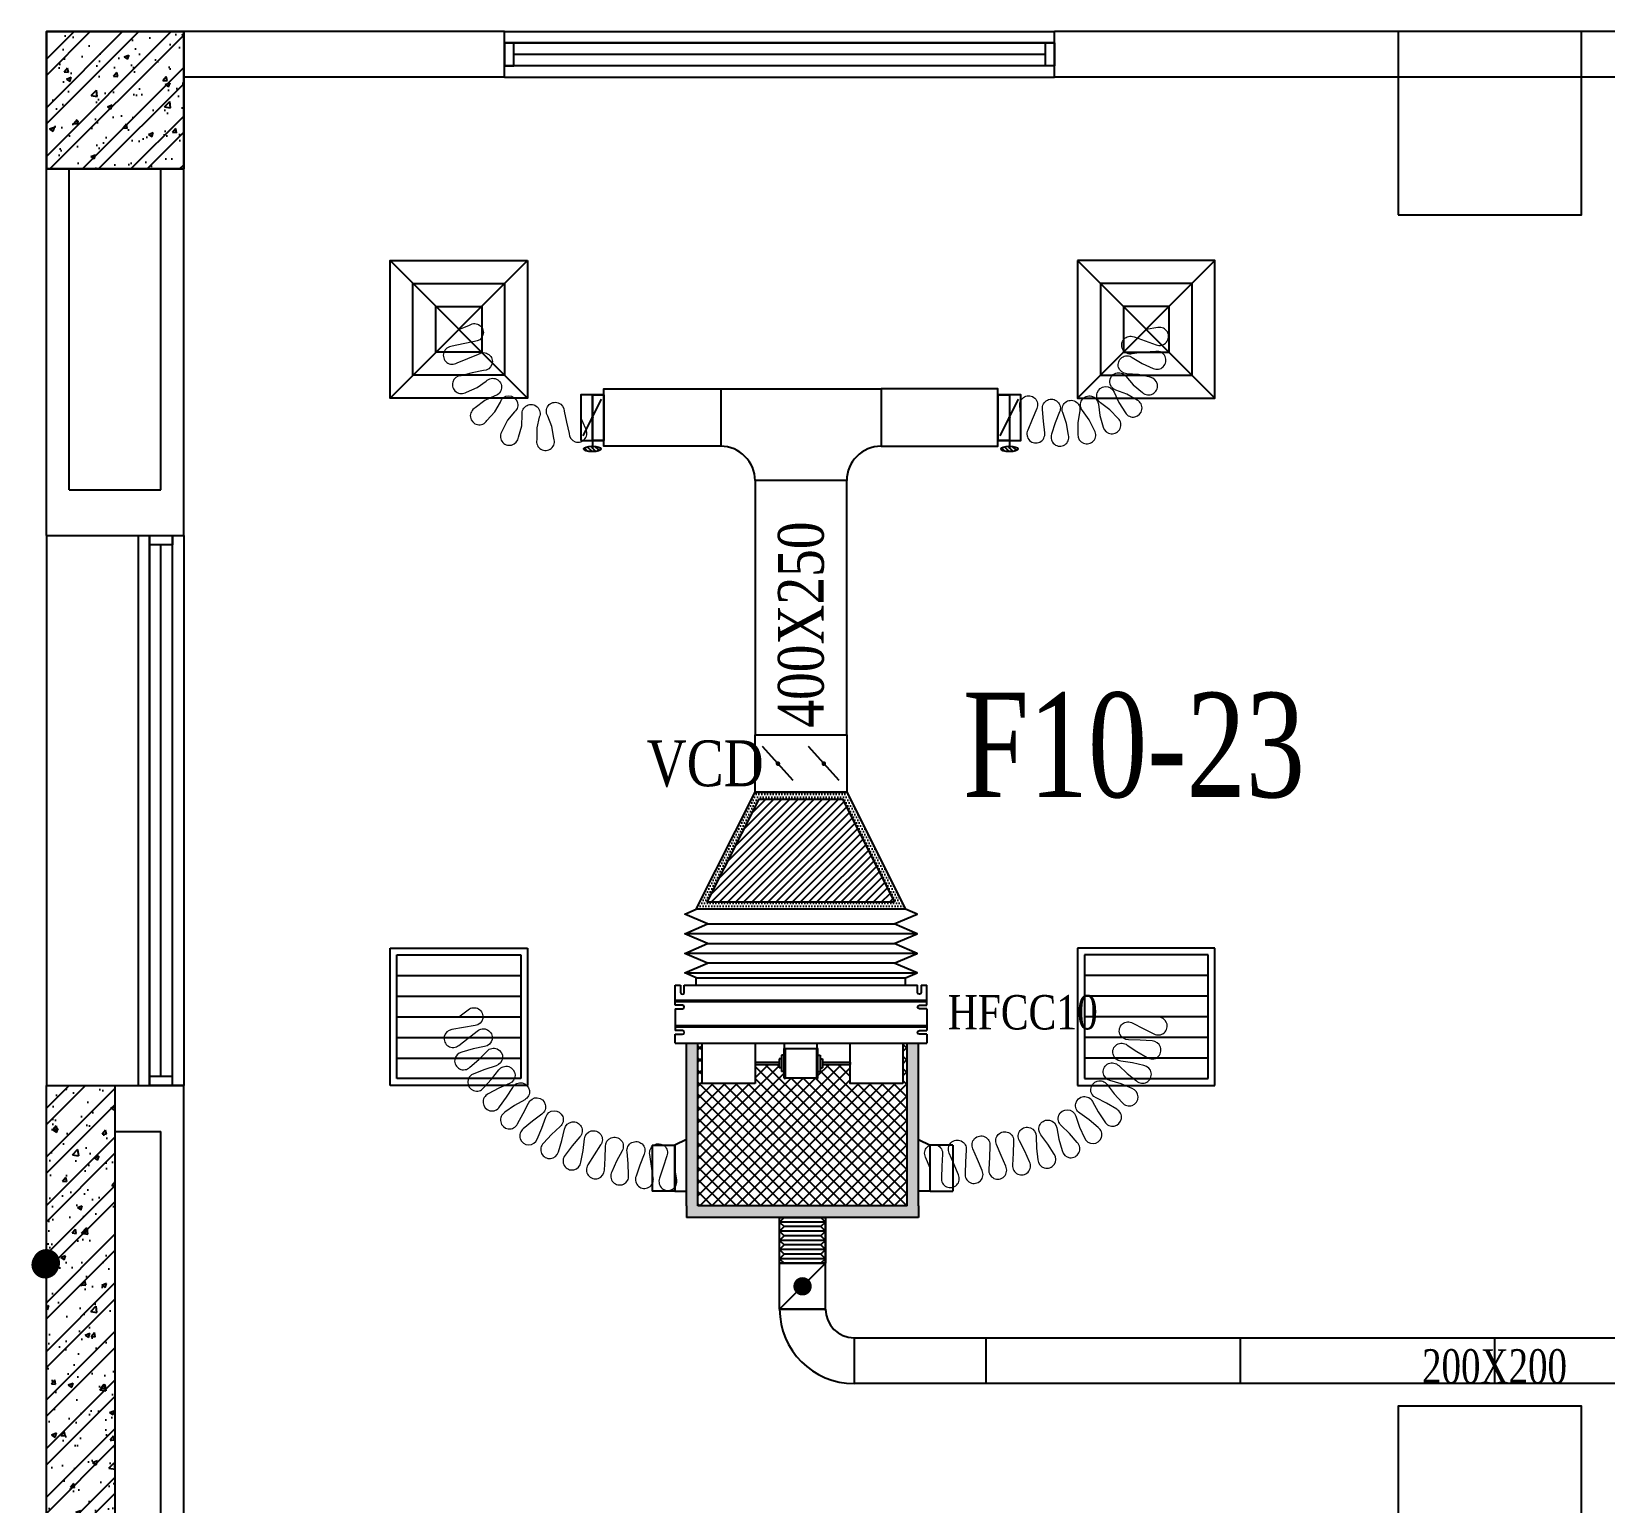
# Model space of a CAD drawing. Header units: metres. Extents: x 352651 to 1421851, y -87441 to -24441.
# Drawn here: x 1173367 to 1180232, y -40880 to -34460 of the extents above; entities that cross this region are included whole.
import ezdxf
from ezdxf.enums import TextEntityAlignment as Align

# ---------------------------------------------------------------- set-up
doc = ezdxf.new("R2010")
doc.units = ezdxf.units.M
doc.header["$LTSCALE"] = 300
doc.header["$MEASUREMENT"] = 0
for name, color, linetype in [('bat noi mem', 4, 'CONTINUOUS'), ('CUA', 8, 'CONTINUOUS'), ('CUAGIO', 2, 'CONTINUOUS'), ('DIM', 1, 'CONTINUOUS'), ('HATCH', 145, 'CONTINUOUS'), ('KT', 1, 'CONTINUOUS'), ('NOITHAT', 145, 'CONTINUOUS'), ('THAY', 9, 'CONTINUOUS'), ('thiet bi', 11, 'CONTINUOUS'), ('TUONG', 7, 'CONTINUOUS'), ('vach', 6, 'CONTINUOUS')]:
    doc.layers.add(name, color=color, linetype=linetype)
doc.layers.add('noi mem', color=5, linetype='BATTING', lineweight=0)
doc.styles.add('PHU', font='vntimeh.shx', dxfattribs={"width": 0.8})
doc.styles.add('ROMANS', font='romans.shx', dxfattribs={"width": 0.75, "bigfont": 'romancvn.shx'})
doc.linetypes.add('BATTING', pattern='A,0.0001,-0.1,[134,ltypeshp.shx,S=0.1,R=0,X=-0.1,Y=0],-0.2,[134,ltypeshp.shx,S=0.1,R=180,X=0.1,Y=0],-0.1', length=0.4001)

# ---------------------------------------------------------------- blocks, each defined once
blk = doc.blocks.new('cot1')
at = {"layer": 'vach'}
blk.add_lwpolyline([(-400, -400), (400, -400), (400, 400), (-400, 400)], close=True, dxfattribs=at)
blk = doc.blocks.new('SAD')
at = {"layer": 'CUAGIO', "color": 8}
for p, q in [((-300, -300), (300, 300)), ((300, -300), (-300, 300))]:
    blk.add_line(p, q, dxfattribs=at)
at = {"layer": 'CUAGIO'}
blk.add_lwpolyline([(300, -300), (300, 300), (-300, 300), (-300, -300)], close=True, dxfattribs=at)
at = {"layer": 'CUAGIO', "color": 8}
for points in [[(200, -200), (200, 200), (-200, 200), (-200, -200)], [(100, -100), (100, 100), (-100, 100), (-100, -100)]]:
    blk.add_lwpolyline(points, close=True, dxfattribs=at)
blk = doc.blocks.new('SAG')
at = {"layer": 'CUAGIO'}
for p, q in [((-300, 300), (-300, -300)), ((300, 300), (-300, 300)), ((300, -300), (300, 300)), ((-300, -300), (300, -300))]:
    blk.add_line(p, q, dxfattribs=at)
at = {"layer": 'CUAGIO', "color": 8}
for p, q in [((-270, 270), (-270, -270)), ((270, 270), (-270, 270)), ((-180, -270), (-180, 270)), ((-90, -270), (-90, 270)), ((0, -270), (0, 270)), ((90, -270), (90, 270)), ((180, -270), (180, 270)), ((270, -270), (270, 270)), ((-270, -270), (270, -270))]:
    blk.add_line(p, q, dxfattribs=at)
blk = doc.blocks.new('1-van gio D200')
at = {"layer": 'CUAGIO'}
h = blk.add_hatch(dxfattribs=at)
h.set_pattern_fill('ANSI31', color=256, scale=100, style=0)
edge = h.paths.add_edge_path()
edge.add_ellipse((486127, -58494), major_axis=(-38.1, 0), ratio=0.310482, start_angle=0, end_angle=360, ccw=False)
for p, q in [((486167, -58437.3), (486087.1, -58277.5)), ((486127, -58257.4), (486127, -58494))]:
    blk.add_line(p, q, dxfattribs=at)
at = {"layer": 'CUAGIO', "const_width": 3}
for points in [[(486127, -58457.4), (486177, -58457.4), (486177, -58257.4), (486077, -58257.4), (486077, -58457.4), (486127, -58457.4)], [(486167, -58437.3), (486087.1, -58277.5)], [(486127, -58257.4), (486127, -58494)]]:
    blk.add_lwpolyline(points, dxfattribs=at)
at = {"layer": 'CUAGIO'}
blk.add_lwpolyline([(486177, -58457.4), (486077, -58457.4), (486077, -58257.4), (486177, -58257.4)], close=True, dxfattribs=at)
at = {"layer": 'CUAGIO', "const_width": 5.35}
blk.add_lwpolyline([(486130.7, -58357.4, -1), (486123.3, -58357.4, -1)], format="xyb", close=True, dxfattribs=at)
at = {"layer": 'CUAGIO', "extrusion": (0, 0, -1)}
blk.add_ellipse((486127, -58494), major_axis=(-38.1, 0), ratio=0.310482, start_param=-1.570796, end_param=4.712389, dxfattribs=at)
blk = doc.blocks.new('bac noi mem')
at = {"layer": 'bat noi mem'}
for p, q in [((493886.7, -64673), (493866.7, -64693)), ((494066.7, -64693), (493866.7, -64693)), ((493866.7, -64693), (493886.7, -64713)), ((493886.7, -64713), (493866.7, -64733)), ((494066.7, -64733), (493866.7, -64733)), ((493866.7, -64733), (493886.7, -64753)), ((494046.7, -64673), (493886.7, -64673)), ((494046.7, -64713), (493886.7, -64713)), ((494046.7, -64673), (494066.7, -64693)), ((494066.7, -64693), (494046.7, -64713)), ((494046.7, -64713), (494066.7, -64733)), ((494066.7, -64733), (494046.7, -64753)), ((493886.7, -64753), (493866.7, -64773)), ((494066.7, -64773), (493866.7, -64773)), ((493866.7, -64773), (493886.7, -64793)), ((493886.7, -64793), (493866.7, -64813)), ((494046.7, -64753), (493886.7, -64753)), ((494046.7, -64793), (493886.7, -64793)), ((494046.7, -64753), (494066.7, -64773)), ((494066.7, -64773), (494046.7, -64793)), ((494046.7, -64793), (494066.7, -64813)), ((494066.7, -64813), (493866.7, -64813)), ((493866.7, -64813), (493886.7, -64833)), ((493886.7, -64833), (493866.7, -64853)), ((494066.7, -64853), (493866.7, -64853)), ((493866.7, -64853), (493886.7, -64873)), ((494046.7, -64833), (493886.7, -64833)), ((494046.7, -64873), (493886.7, -64873)), ((494066.7, -64813), (494046.7, -64833)), ((494046.7, -64833), (494066.7, -64853)), ((494066.7, -64853), (494046.7, -64873))]:
    blk.add_line(p, q, dxfattribs=at)

msp = doc.modelspace()

# ---------------------------------------------------------------- hatches: boundary and pattern name
at = {"layer": 'CUAGIO'}
h = msp.add_hatch(dxfattribs=at)
h.set_pattern_fill('DOTS', color=256, scale=200, style=0)
h.set_pattern_definition([(0, (356591.88, -151813.829), (6.25, 12.5), [0, -12.5])])
h.paths.add_polyline_path([(1177133.2, -38259.9), (1176316.6, -38259.9), (1176543.4, -37809.9), (1176906.5, -37809.9)], flags=16)
h.paths.add_polyline_path([(1177181.9, -38289.9), (1176267.9, -38289.9), (1176524.9, -37779.9), (1176924.9, -37779.9)])
h = msp.add_hatch(dxfattribs=at)
h.set_pattern_fill('ANSI31', color=256, scale=200, style=0)
h.set_pattern_definition([(45, (356591.88, -151813.829), (-17.6776695, 17.6776695), [])])
h.paths.add_polyline_path([(1177028.5, -38052), (1176732.1, -38052), (1176732.1, -38259.9), (1177133.2, -38259.9)])
h.paths.add_polyline_path([(1176906.5, -37809.9), (1176732.1, -37809.9), (1176732.1, -38052), (1177028.5, -38052)])
h.paths.add_polyline_path([(1176732.1, -37809.9), (1176543.4, -37809.9), (1176421.4, -38052), (1176732.1, -38052)])
h.paths.add_polyline_path([(1176732.1, -38052), (1176421.4, -38052), (1176316.6, -38259.9), (1176732.1, -38259.9)])
h = msp.add_hatch(dxfattribs=at)
h.set_pattern_fill('DOTS', color=2, scale=200, style=0)
h.set_pattern_definition([(0, (603619.913, 17957.081), (6.25, 12.5), [0, -12.5])])
h.paths.add_polyline_path([(1177188.9, -39585.4), (1176275.3, -39585.4), (1176275.3, -38875.4), (1176225.3, -38875.4), (1176225.3, -39585.4), (1176225.3, -39635.4), (1177238.9, -39635.4), (1177238.9, -39585.4), (1177238.9, -38875.4), (1177188.9, -38875.4)])
at = {"layer": 'CUAGIO', "ltscale": 1.5}
h = msp.add_hatch(dxfattribs=at)
h.set_pattern_fill('ANSI37', color=9, scale=300, style=0)
h.set_pattern_definition([(45, (714446.513, -525.78), (-26.5165043, 26.5165043), []), (135, (714446.513, -525.78), (-26.5165043, -26.5165043), [])])
h.paths.add_polyline_path([(1177188.9, -39585.4), (1177188.9, -38875.4), (1177169.8, -38875.4), (1177169.8, -39050.4), (1176939.6, -39050.4), (1176939.6, -38967.5), (1176819.9, -38967.5), (1176819.9, -38983.1), (1176809.4, -38983.1), (1176809.4, -38998.9), (1176799.5, -38998.9), (1176799.5, -39023.9, -1), (1176793, -39026), (1176656.8, -39026, -1), (1176650.4, -39023.9), (1176650.4, -38998.9), (1176640.5, -38998.9), (1176640.5, -38983.1), (1176629.9, -38983.1), (1176629.9, -38967.5), (1176524.7, -38967.5), (1176524.7, -39050.4), (1176294.5, -39050.4), (1176294.5, -38875.4), (1176275.3, -38875.4), (1176275.3, -39585.4)])
at = {"layer": 'HATCH', "linetype": 'Continuous'}
h = msp.add_hatch(dxfattribs=at)
h.set_pattern_fill('ANSI32,_O', color=256, scale=400)
h.set_pattern_definition([(45, (715499.62, -347750.56), (-106.066017, 106.066017), []), (45, (715570.34, -347750.56), (-106.066017, 106.066017), [])])
h.paths.add_polyline_path([(1173732.1, -39059.6), (1173432.1, -39059.6), (1173432.1, -39812.4, -0.364811), (1173457, -39841.9, -0.364811), (1173432.1, -39871.5), (1173432.1, -40859.6), (1173732.1, -40859.6)])
h.paths.add_polyline_path([(1173732.1, -40859.6), (1173432.1, -40859.6), (1173432.1, -42259.6), (1173732.1, -42259.6)])
h = msp.add_hatch(dxfattribs=at)
h.set_pattern_fill('AR-CONC,_O', color=256, scale=30)
h.set_pattern_definition([(50, (715499.62, -347750.56), (215.178055, -18.82564), [22.5, -247.5]), (355, (715499.62, -347750.56), (-41.6254, 225.65764), [18, -198]), (100.4514, (715517.56, -347752.12), (173.552815, 206.83186), [19.12206, -210.34263]), (46.1842, (715499.62, -347690.56), (320.17231, -49.6557), [33.75, -371.25]), (96.6356, (715526.3, -347694.7), (280.39881, 292.23536), [28.68309, -315.5139]), (351.1842, (715499.62, -347690.56), (280.39858, 292.23558), [27, -297]), (21, (715529.62, -347705.56), (179.072116, -120.78567), [22.5, -247.5]), (326, (715529.62, -347705.56), (72.9946, 217.54501), [18, -198]), (71.4514, (715544.55, -347715.62), (252.06679, 96.75915), [19.12206, -210.34263]), (37.5, (715499.624, -347750.556), (3.647957, 99.868156), [0, -195.6, 0, -201, 0, -198.75]), (7.5, (715499.62, -347750.56), (78.920861, 118.323514), [0, -114.6, 0, -191.1, 0, -75.75]), (327.5, (715432.724, -347750.556), (160.146731, -6.766462), [0, -75, 0, -234, 0, -310.5]), (317.5, (715402.72, -347750.56), (174.95585, 30.031495), [0, -97.5, 0, -155.4, 0, -220.5])])
h.paths.add_polyline_path([(1173732.1, -39059.6), (1173432.1, -39059.6), (1173432.1, -39812.4, -0.364811), (1173457, -39841.9, -0.364811), (1173432.1, -39871.5), (1173432.1, -40859.6), (1173732.1, -40859.6)])
h.paths.add_polyline_path([(1173732.1, -40859.6), (1173432.1, -40859.6), (1173432.1, -42259.6), (1173732.1, -42259.6)])
at = {"layer": 'NOITHAT', "linetype": 'Continuous'}
h = msp.add_hatch(dxfattribs=at)
h.set_pattern_fill('ANSI32,_O', color=256, scale=400)
h.set_pattern_definition([(45, (803834.75, -347750.56), (-106.066017, 106.066017), []), (45, (803905.46, -347750.56), (-106.066017, 106.066017), [])])
h.paths.add_polyline_path([(1173732.1, -34859.6), (1173732.1, -34459.6), (1173432.1, -34459.6), (1173432.1, -34859.6)])
h.paths.add_polyline_path([(1174032.1, -34859.6), (1174032.1, -34459.6), (1173732.1, -34459.6), (1173732.1, -34859.6)])
h.paths.add_polyline_path([(1173732.1, -34859.6), (1173732.1, -35059.6), (1174032.1, -35059.6), (1174032.1, -34859.6)])
h.paths.add_polyline_path([(1173732.1, -35059.6), (1173732.1, -34859.6), (1173432.1, -34859.6), (1173432.1, -35059.6)])
h = msp.add_hatch(dxfattribs=at)
h.set_pattern_fill('AR-CONC,_O', color=256, scale=30)
h.set_pattern_definition([(50, (803834.75, -347750.56), (215.178055, -18.82564), [22.5, -247.5]), (355, (803834.75, -347750.56), (-41.6254, 225.65764), [18, -198]), (100.4514, (803852.68, -347752.12), (173.552815, 206.83186), [19.12206, -210.34263]), (46.1842, (803834.75, -347690.56), (320.17231, -49.6557), [33.75, -371.25]), (96.6356, (803861.43, -347694.7), (280.39881, 292.23536), [28.68309, -315.5139]), (351.1842, (803834.75, -347690.56), (280.39858, 292.23558), [27, -297]), (21, (803864.75, -347705.56), (179.072116, -120.78567), [22.5, -247.5]), (326, (803864.75, -347705.56), (72.9946, 217.54501), [18, -198]), (71.4514, (803879.68, -347715.62), (252.06679, 96.75915), [19.12206, -210.34263]), (37.5, (803834.75, -347750.556), (3.647957, 99.868156), [0, -195.6, 0, -201, 0, -198.75]), (7.5, (803834.75, -347750.56), (78.920861, 118.323514), [0, -114.6, 0, -191.1, 0, -75.75]), (327.5, (803767.85, -347750.556), (160.146731, -6.766462), [0, -75, 0, -234, 0, -310.5]), (317.5, (803737.85, -347750.56), (174.95585, 30.031495), [0, -97.5, 0, -155.4, 0, -220.5])])
h.paths.add_polyline_path([(1173732.1, -34859.6), (1173732.1, -34459.6), (1173432.1, -34459.6), (1173432.1, -34859.6)])
h.paths.add_polyline_path([(1174032.1, -34859.6), (1174032.1, -34459.6), (1173732.1, -34459.6), (1173732.1, -34859.6)])
h.paths.add_polyline_path([(1173732.1, -34859.6), (1173732.1, -35059.6), (1174032.1, -35059.6), (1174032.1, -34859.6)])
h.paths.add_polyline_path([(1173732.1, -35059.6), (1173732.1, -34859.6), (1173432.1, -34859.6), (1173432.1, -35059.6)])

# ---------------------------------------------------------------- linework, layer by layer
at = {"layer": 'bat noi mem'}
for p, q in [((1177181.9, -38289.9), (1176267.9, -38289.9)), ((1176317.9, -38354.2), (1177131.9, -38354.2)), ((1177231.9, -38397.1), (1176217.9, -38397.1)), ((1176317.9, -38439.9), (1177131.9, -38439.9)), ((1177231.9, -38482.8), (1176217.9, -38482.8)), ((1176217.9, -38568.5), (1177231.9, -38568.5)), ((1177131.9, -38525.6), (1176317.9, -38525.6))]:
    msp.add_line(p, q, dxfattribs=at)
for points in [[(1176267.9, -38589.9), (1176217.9, -38568.5), (1176317.9, -38525.6), (1176217.9, -38482.8), (1176317.9, -38439.9), (1176217.9, -38397.1), (1176317.9, -38354.2), (1176217.9, -38311.3), (1176267.9, -38289.9)], [(1177181.9, -38589.9), (1177231.9, -38568.5), (1177131.9, -38525.6), (1177231.9, -38482.8), (1177131.9, -38439.9), (1177231.9, -38397.1), (1177131.9, -38354.2), (1177231.9, -38311.3), (1177181.9, -38289.9)]]:
    msp.add_lwpolyline(points, dxfattribs=at)
at = {"layer": 'CUA', "linetype": 'Continuous'}
for p, q in [((1175432.1, -34509.6), (1177832.1, -34509.6)), ((1177832.1, -34509.6), (1175432.1, -34509.6)), ((1177792.1, -34559.6), (1175472.1, -34559.6)), ((1177832.1, -34609.6), (1175432.1, -34609.6)), ((1173882.1, -36659.6), (1173882.1, -39059.6)), ((1173882.1, -39059.6), (1173882.1, -36659.6)), ((1173982.1, -39059.6), (1173982.1, -36659.6)), ((1173932.1, -39019.6), (1173932.1, -36699.6))]:
    msp.add_line(p, q, dxfattribs=at)
for points in [[(1175432.1, -34609.6), (1175472.1, -34609.6), (1175472.1, -34509.6), (1175432.1, -34509.6)], [(1177832.1, -34609.6), (1177792.1, -34609.6), (1177792.1, -34509.6), (1177832.1, -34509.6)], [(1173982.1, -36659.6), (1173982.1, -36699.6), (1173882.1, -36699.6), (1173882.1, -36659.6)], [(1173982.1, -39059.6), (1173982.1, -39019.6), (1173882.1, -39019.6), (1173882.1, -39059.6)]]:
    msp.add_lwpolyline(points, close=True, dxfattribs=at)
at = {"layer": 'CUAGIO', "ltscale": 1.5}
msp.add_line((1176374.9, -36019.9), (1177074.9, -36019.9), dxfattribs=at)
at = {"layer": 'CUAGIO', "color": 2}
for p, q in [((1176524.9, -36419.9), (1176524.9, -37529.9)), ((1176924.9, -37529.9), (1176924.9, -36419.9)), ((1176225.3, -39585.4), (1176225.3, -39635.4)), ((1177188.9, -39585.4), (1176275.3, -39585.4)), ((1177238.9, -39585.4), (1177238.9, -39635.4))]:
    msp.add_line(p, q, dxfattribs=at)
at = {"layer": 'CUAGIO'}
for p, q in [((1176924.9, -36419.9), (1176524.9, -36419.9)), ((1176691.9, -37729.2), (1176558, -37580.6)), ((1176891.9, -37729.2), (1176758, -37580.6)), ((1176225.3, -39585.4), (1176225.3, -38875.4)), ((1176275.3, -38875.4), (1176275.3, -38875.4)), ((1176275.3, -39585.4), (1176275.3, -38875.4)), ((1177188.9, -38875.4), (1177188.9, -38875.4)), ((1177188.9, -39585.4), (1177188.9, -38875.4)), ((1177238.9, -39585.4), (1177238.9, -38875.4)), ((1176075.6, -39320.1), (1176075.6, -39520.1)), ((1176175.3, -39320.1), (1176175.3, -39520.1)), ((1176175.3, -39520.1), (1176175.3, -39320.1)), ((1176175.3, -39520.1), (1176175.3, -39320.1)), ((1177288.9, -39520.1), (1177288.9, -39320.1)), ((1177288.9, -39520.1), (1177288.9, -39320.1)), ((1177288.9, -39520.1), (1177288.9, -39320.1)), ((1177388.6, -39320.1), (1177388.6, -39520.1)), ((1176175.3, -39520.1), (1176075.6, -39520.1)), ((1177288.9, -39520.1), (1177388.6, -39520.1)), ((1177238.9, -39635.4), (1176225.3, -39635.4)), ((1176632.1, -40035.3), (1176632.1, -39635.4)), ((1176832.1, -40040.8), (1176832.1, -39652.3)), ((1176632.1, -39835.4), (1176832.1, -39835.4)), ((1176832.1, -39835.4), (1176632.1, -40035.3)), ((1176832.1, -40035.3), (1176632.1, -40035.3)), ((1176632.1, -40035.3), (1176832.1, -40035.3)), ((1176832.1, -40035.3), (1176632.1, -40035.3)), ((1176957.1, -40160.3), (1176957.1, -40360.3)), ((1176957.1, -40160.3), (1187522.2, -40160.3)), ((1177532.1, -40160.3), (1177532.1, -40360.3)), ((1178642.1, -40160.3), (1178642.1, -40360.3)), ((1179752.1, -40160.3), (1179752.1, -40360.3)), ((1181762.1, -40360.3), (1176957.1, -40360.3))]:
    msp.add_line(p, q, dxfattribs=at)
for points in [[(1176374.9, -36269.9), (1175864.9, -36269.9), (1175864.9, -36019.9), (1176374.9, -36019.9)], [(1177074.9, -36269.9), (1177584.9, -36269.9), (1177584.9, -36019.9), (1177074.9, -36019.9)], [(1175814.9, -36044.9), (1175864.9, -36044.9), (1175864.9, -36244.9), (1175814.9, -36244.9)], [(1177584.9, -36044.9), (1177634.9, -36044.9), (1177634.9, -36244.9), (1177584.9, -36244.9)], [(1176524.9, -37529.9), (1176924.9, -37529.9), (1176924.9, -37779.9), (1176524.9, -37779.9)], [(1177181.9, -38289.9), (1176267.9, -38289.9), (1176524.9, -37779.9), (1176924.9, -37779.9)], [(1177133.2, -38259.9), (1176316.6, -38259.9), (1176543.4, -37809.9), (1176906.5, -37809.9)], [(1176632.1, -39635.4), (1176832.1, -39635.4), (1176832.1, -39835.4), (1176632.1, -39835.4)]]:
    msp.add_lwpolyline(points, close=True, dxfattribs=at)
for points, const_width in [([(1176619.9, -37654.9, 1), (1176629.9, -37654.9, 1)], 10), ([(1176819.9, -37654.9, 1), (1176829.9, -37654.9, 1)], 10), ([(1176752.1, -39936, -1), (1176712.1, -39936, -1)], 40)]:
    msp.add_lwpolyline(points, format="xyb", close=True, dxfattribs=dict(at, const_width=const_width))
for points in [[(1176075.6, -39320.1), (1176175.3, -39320.1)], [(1176225.3, -39294.9), (1176175.3, -39320.1)], [(1177238.9, -39294.9), (1177288.9, -39320.1)], [(1177388.6, -39320.1), (1177288.9, -39320.1)], [(1176175.3, -39520.1), (1176225.3, -39520.1)], [(1177288.9, -39520.1), (1177238.9, -39520.1)]]:
    msp.add_lwpolyline(points, dxfattribs=at)
for centre, radius, start, end in [((1176374.9, -36419.9), 150, 0, 90), ((1177074.9, -36419.9), 150, 90, 180), ((1176957.1, -40035.3), 325, 180, 270), ((1176957.1, -40035.3), 125, 180, 270)]:
    msp.add_arc(centre, radius, start, end, dxfattribs=at)
at = {"layer": 'DIM'}
msp.add_lwpolyline([(1173432.1, -34459.6), (1174032.1, -34459.6), (1174032.1, -35059.6), (1173432.1, -35059.6)], close=True, dxfattribs=at)
at = {"layer": 'HATCH', "linetype": 'Continuous', "const_width": 60}
for points in [[(1173397, -39841.9, 1), (1173457, -39841.9, 1)], [(1173401.6, -39833.5, 1), (1173461.6, -39833.5, 1)]]:
    msp.add_lwpolyline(points, format="xyb", close=True, dxfattribs=at)
at = {"layer": 'noi mem', "linetype": 'ByBlock', "ltscale": 1.5}
for points in [[(1175232.1, -35759.6), (1175278.6, -35740.7, -1.333333), (1175300.8, -35812.3), (1175251.7, -35823), (1175202.7, -35833.7, 1.333333), (1175224.8, -35905.3), (1175271.3, -35886.4), (1175317.8, -35867.6, -1.333333), (1175340, -35939.2), (1175291, -35949.9), (1175241.4, -35962, 1.333333), (1175265.3, -36033.1), (1175312.1, -36012.8), (1175351.7, -35985.1, -1.333333), (1175388.9, -36050.3), (1175344.9, -36070.3), (1175303.8, -36102.3, 1.333333), (1175354.8, -36157.4), (1175389.9, -36119), (1175413.3, -36076.7, -1.333333), (1175475.3, -36118.9), (1175444.7, -36156.2), (1175421.9, -36203, 1.333333), (1175491.8, -36230.1), (1175506.5, -36180.1), (1175508.9, -36131.9, -1.333333), (1175583.2, -36142.5), (1175572, -36189.5), (1175572.1, -36241.6, 1.333333), (1175646.8, -36235.2), (1175638, -36183.9), (1175620.1, -36138, -1.333333), (1175692.1, -36116.9), (1175701.7, -36165.3), (1175713, -36214.2, 1.333333), (1175784.4, -36191.2), (1175764.9, -36144.9)], [(1177684.9, -36144.9), (1177680.2, -36093.6, -1.333333), (1177754.3, -36104.8), (1177734.6, -36152.4), (1177714.9, -36200, 1.333333), (1177789.1, -36211.2), (1177784.3, -36159.9), (1177779.5, -36108.7, -1.333333), (1177853.6, -36119.8), (1177834, -36167.4), (1177818.7, -36217.5, 1.333333), (1177893.5, -36221.8), (1177884.1, -36170.3), (1177867.5, -36122.5, -1.333333), (1177942.2, -36115.9), (1177934.1, -36165.9), (1177933.8, -36218.3, 1.333333), (1178006.8, -36200.9), (1177983, -36154.3), (1177953.3, -36113.2, -1.333333), (1178023, -36085.5), (1178029.6, -36135.7), (1178044.4, -36186, 1.333333), (1178109.3, -36148.4), (1178073, -36110.5), (1178032.8, -36079.8, -1.333333), (1178091.6, -36033.2), (1178112.4, -36079.3), (1178141, -36123.3, 1.333333), (1178192.4, -36068.6), (1178146.8, -36042.8), (1178099.4, -36024.9, -1.333333), (1178142.4, -35963.4), (1178175.5, -36001.6), (1178215.5, -36035.5, 1.333333), (1178249.1, -35968.4), (1178198, -35956.7), (1178147.5, -35953.1, -1.333333), (1178170.9, -35881.9), (1178213.7, -35909), (1178261.7, -35930, 1.333333), (1178274.6, -35856.1), (1178222.3, -35859.6), (1178171.3, -35867, -1.333333), (1178178.7, -35792.3), (1178227.2, -35809.6), (1178275.8, -35826.8, 1.333333), (1178283.1, -35752.2), (1178232.1, -35759.6)], [(1175232.1, -38759.6), (1175273.3, -38728.8, -1.333333), (1175303.1, -38797.7), (1175252.5, -38806.7), (1175201.9, -38815.7, 1.333333), (1175231.7, -38884.5), (1175272.9, -38853.7), (1175312.8, -38821.9, -1.333333), (1175344.7, -38889.8), (1175294.7, -38900.2), (1175244.8, -38913.6, 1.333333), (1175280.3, -38979.7), (1175319.1, -38945.4), (1175355.2, -38909.3, -1.333333), (1175394.4, -38973.3), (1175345.8, -38989.1), (1175297.7, -39008, 1.333333), (1175340.3, -39069.7), (1175375, -39031.3), (1175407, -38991.6, -1.333333), (1175452.9, -39050.8), (1175406.4, -39071.9), (1175360.6, -39095.9, 1.333333), (1175409.8, -39152.6), (1175440, -39110.7), (1175467.5, -39067.6, -1.333333), (1175519.6, -39121.5), (1175475.7, -39147.5), (1175432.9, -39176.4, 1.333333), (1175487.9, -39227.4), (1175513.4, -39182.3), (1175535.9, -39136.5, -1.333333), (1175593.7, -39184.3), (1175553, -39215), (1175513.5, -39248.5, 1.333333), (1175573.9, -39293.1), (1175594.2, -39245.5), (1175611.6, -39197.5, -1.333333), (1175674.3, -39238.7), (1175637.1, -39273.7), (1175601.6, -39311.3, 1.333333), (1175666.5, -39348.9), (1175681.5, -39299.4), (1175693.5, -39249.8, -1.333333), (1175760.3, -39283.8), (1175727.2, -39322.7), (1175696.1, -39364, 1.333333), (1175764.7, -39394.3), (1175774.2, -39343.4), (1175780.6, -39292.8, -1.333333), (1175850.8, -39319.2), (1175822.2, -39361.5), (1175795.8, -39406, 1.333333), (1175867.3, -39428.5), (1175871.1, -39376.9), (1175871.9, -39325.9, -1.333333), (1175944.6, -39344.5), (1175920.8, -39389.6), (1175899.5, -39436.7, 1.333333), (1175973, -39451.3), (1175971.2, -39399.6), (1175966.4, -39348.8, -1.333333), (1176040.6, -39359.2), (1176022, -39406.8), (1176005.6, -39455.6, 1.333333), (1176080.3, -39462.5), (1176073.1, -39411.5), (1176065.5, -39360.6, -1.333333), (1176140.2, -39367), (1176124.2, -39415.8), (1176108.2, -39464.6, 1.333333), (1176182.9, -39470.9), (1176175.3, -39420.1)], [(1177288.9, -39420.1), (1177269.1, -39372.9, -1.333333), (1177342.9, -39359.7), (1177340.6, -39410.9), (1177338.3, -39462.1, 1.333333), (1177412.2, -39448.9), (1177392.3, -39401.7), (1177372.5, -39354.4, -1.333333), (1177446.3, -39341.2), (1177444, -39392.4), (1177441.7, -39443.6, 1.333333), (1177515.6, -39430.4), (1177495.7, -39383.2), (1177475.9, -39336, -1.333333), (1177549.7, -39322.8), (1177547.4, -39374), (1177545.1, -39425.2, 1.333333), (1177619, -39412), (1177599.1, -39364.7), (1177579.3, -39317.5, -1.333333), (1177653.1, -39304.3), (1177650.8, -39355.5), (1177649.1, -39407, 1.333333), (1177722.8, -39393), (1177702.4, -39345.7), (1177678.9, -39300.7, -1.333333), (1177751.5, -39281.7), (1177753.2, -39332.4), (1177759.2, -39383.8, 1.333333), (1177830, -39359.2), (1177802.8, -39315.1), (1177772.6, -39274.3, -1.333333), (1177841.3, -39244.2), (1177850.8, -39294.1), (1177864.8, -39343.9, 1.333333), (1177930.9, -39308.5), (1177897.1, -39269.3), (1177860.9, -39233.7, -1.333333), (1177924.1, -39193.2), (1177941.3, -39240.9), (1177962.8, -39288, 1.333333), (1178022.6, -39242.7), (1177983.2, -39209.2), (1177941.9, -39179.7, -1.333333), (1177997.9, -39129.9), (1178022.4, -39174.4), (1178051, -39217.5, 1.333333), (1178103, -39163.4), (1178058.8, -39136.5), (1178013.4, -39113.8, -1.333333), (1178061, -39055.9), (1178092.1, -39096), (1178127.1, -39134.1, 1.333333), (1178170, -39072.6), (1178122.1, -39052.9), (1178073.8, -39037.5, -1.333333), (1178111.8, -38972.9), (1178148.7, -39007.6), (1178189.2, -39039.8, 1.333333), (1178222, -38972.4), (1178171.7, -38960.4), (1178121.5, -38952.8, -1.333333), (1178148.9, -38883), (1178190.9, -38911.6), (1178235.9, -38937.1, 1.333333), (1178257.8, -38865.3), (1178206.2, -38861.3), (1178155, -38859.9, -1.333333), (1178173.5, -38787.2), (1178219.2, -38810.5), (1178264.9, -38833.7, 1.333333), (1178283.4, -38761), (1178232.1, -38759.6)]]:
    msp.add_lwpolyline(points, format="xyb", dxfattribs=at)
at = {"layer": 'THAY', "linetype": 'Continuous'}
for p, q in [((1175432.1, -34459.6), (1177832.1, -34459.6)), ((1175432.1, -34659.6), (1177832.1, -34659.6)), ((1173432.1, -36659.6), (1173432.1, -39059.6)), ((1173832.1, -36659.6), (1173832.1, -39059.6))]:
    msp.add_line(p, q, dxfattribs=at)
msp.add_lwpolyline([(1174032.1, -36659.6), (1174032.1, -39059.6), (1173882.1, -39059.6), (1173882.1, -36659.6)], close=True, dxfattribs=at)
at = {"layer": 'thiet bi'}
for p, q in [((1176175.9, -38708.9), (1176175.9, -38621.4)), ((1176175.9, -38621.4), (1176199.9, -38621.4)), ((1176215.9, -38621.4), (1177233.9, -38621.4)), ((1176267.9, -38621.4), (1176267.9, -38589.9)), ((1176267.9, -38589.9), (1177181.9, -38589.9)), ((1177181.9, -38621.4), (1177181.9, -38589.9)), ((1177249.9, -38621.4), (1177273.9, -38621.4)), ((1177273.9, -38708.9), (1177273.9, -38621.4)), ((1176175.9, -38687.4), (1177273.9, -38687.4)), ((1176175.9, -38692.4), (1177273.9, -38692.4)), ((1176175.9, -38798.4), (1177273.9, -38798.4)), ((1176175.9, -38803.4), (1177273.9, -38803.4)), ((1176175.9, -38875.4), (1176175.9, -38835.9)), ((1177273.9, -38835.9), (1177273.9, -38875.4)), ((1176175.9, -38875.4), (1177273.9, -38875.4)), ((1176653.6, -38897.5), (1176653.6, -38875.4)), ((1176656.8, -38899.9), (1176656.8, -39026)), ((1176793, -38899.9), (1176793, -39026)), ((1176796.3, -38897.5), (1176796.3, -38875.4)), ((1176524.7, -38958.4), (1176629.9, -38958.4)), ((1176524.7, -38967.5), (1176629.9, -38967.5)), ((1176629.9, -38942.7), (1176629.9, -38983.1)), ((1176640.5, -38942.7), (1176629.9, -38942.7)), ((1176640.5, -38983.1), (1176629.9, -38983.1)), ((1176640.5, -38926.9), (1176640.5, -38998.9)), ((1176650.4, -38926.9), (1176640.5, -38926.9)), ((1176799.5, -38926.9), (1176809.4, -38926.9)), ((1176809.4, -38926.9), (1176809.4, -38998.9)), ((1176809.4, -38942.7), (1176819.9, -38942.7)), ((1176809.4, -38983.1), (1176819.9, -38983.1)), ((1176819.9, -38942.7), (1176819.9, -38983.1)), ((1176819.9, -38958.4), (1176939.6, -38958.4)), ((1176819.9, -38967.5), (1176939.6, -38967.5)), ((1176939.6, -38958.4), (1176939.6, -38967.5)), ((1176650.4, -38998.9), (1176640.5, -38998.9)), ((1176799.5, -38998.9), (1176809.4, -38998.9))]:
    msp.add_line(p, q, dxfattribs=at)
for points in [[(1176199.9, -38621.4), (1176199.9, -38653.4, 1), (1176215.9, -38653.4), (1176215.9, -38621.4)], [(1177249.9, -38621.4), (1177249.9, -38653.4, -1), (1177233.9, -38653.4), (1177233.9, -38621.4)], [(1176175.9, -38724.9), (1176207.9, -38724.9, 1), (1176207.9, -38708.9), (1176175.9, -38708.9)], [(1177273.9, -38724.9), (1177241.9, -38724.9, -1), (1177241.9, -38708.9), (1177273.9, -38708.9)], [(1176175.9, -38835.9), (1176207.9, -38835.9, 1), (1176207.9, -38819.9), (1176175.9, -38819.9)], [(1177273.9, -38835.9), (1177241.9, -38835.9, -1), (1177241.9, -38819.9), (1177273.9, -38819.9)]]:
    msp.add_lwpolyline(points, format="xyb", dxfattribs=at)
for points in [[(1176175.9, -38724.9), (1176175.9, -38819.9)], [(1177273.9, -38724.9), (1177273.9, -38819.9)]]:
    msp.add_lwpolyline(points, dxfattribs=at)
for points in [[(1176524.7, -39050.4), (1176294.5, -39050.4), (1176294.5, -38875.4), (1176524.7, -38875.4)], [(1176650.4, -39026), (1176799.5, -39026), (1176799.5, -38899.9), (1176650.4, -38899.9)], [(1177169.8, -39050.4), (1176939.6, -39050.4), (1176939.6, -38875.4), (1177169.8, -38875.4)]]:
    msp.add_lwpolyline(points, close=True, dxfattribs=at)
for centre, start, end in [((1176653.6, -38900.9), 18.04953, 161.95047), ((1176796.3, -38900.9), 18.04953, 161.95047), ((1176653.6, -39024.9), 198.04953, 341.95047), ((1176796.3, -39024.9), 198.04953, 341.95047)]:
    msp.add_arc(centre, 3.41, start, end, dxfattribs=at)
at = {"layer": 'TUONG'}
for p, q in [((1175432.1, -34459.6), (1174032.1, -34459.6)), ((1175432.1, -34659.6), (1175432.1, -34459.6)), ((1177832.1, -34659.6), (1177832.1, -34459.6)), ((1181632.1, -34459.6), (1177832.1, -34459.6)), ((1185332.1, -34459.6), (1177882.1, -34459.6)), ((1175432.1, -34659.6), (1174032.1, -34659.6)), ((1181632.1, -34659.6), (1177832.1, -34659.6)), ((1184732.1, -34659.6), (1177882.1, -34659.6)), ((1173432.1, -36659.6), (1173432.1, -35059.6)), ((1173532.1, -36459.6), (1173532.1, -35059.6)), ((1173932.1, -36459.6), (1173932.1, -35059.6)), ((1174032.1, -36659.6), (1174032.1, -35059.6)), ((1173532.1, -36459.6), (1173932.1, -36459.6)), ((1173432.1, -36659.6), (1174032.1, -36659.6)), ((1173432.1, -42259.6), (1173432.1, -39059.6)), ((1173432.1, -39059.6), (1174032.1, -39059.6)), ((1173732.1, -42259.6), (1173732.1, -39059.6)), ((1174032.1, -42259.6), (1174032.1, -39059.6)), ((1173732.1, -39259.6), (1173932.1, -39259.6)), ((1173932.1, -42059.6), (1173932.1, -39259.6))]:
    msp.add_line(p, q, dxfattribs=at)
at = {"layer": 'vach'}
msp.add_lwpolyline([(1173432.1, -35059.6), (1174032.1, -35059.6), (1174032.1, -34459.6), (1173432.1, -34459.6)], close=True, dxfattribs=at)
msp.add_lwpolyline([(1173432.1, -35059.6), (1174032.1, -35059.6), (1174032.1, -34459.6), (1173432.1, -34459.6)], close=True, dxfattribs=at)

# ---------------------------------------------------------------- block references
at = {"layer": 'CUAGIO', "xscale": -1}
for name, p, rotation in [('SAD', (1175232.1, -35759.6), 180), ('SAG', (1175232.1, -38759.6), 270)]:
    msp.add_blockref(name, p, dxfattribs=dict(at, rotation=rotation))
at = {"layer": 'CUAGIO'}
for name, p, rotation in [('SAD', (1178232.1, -35759.6), 180), ('SAG', (1178232.1, -38759.6), 90)]:
    msp.add_blockref(name, p, dxfattribs=dict(at, rotation=rotation))
at = {"layer": 'CUAGIO', "xscale": -1}
for p in [(1661942, 22212.5), (1663762, 22212.5)]:
    msp.add_blockref('1-van gio D200', p, dxfattribs=at)
at = {"layer": 'CUAGIO'}
msp.add_blockref('bac noi mem', (682765.5, 25037.6), dxfattribs=at)
at = {"layer": 'vach'}
for p in [(1179732.1, -34859.6), (1179732.1, -40859.6)]:
    msp.add_blockref('cot1', p, dxfattribs=at)

# ---------------------------------------------------------------- texts
at = {"layer": 'CUAGIO', "color": 2, "style": 'PHU', "width": 0.75}
msp.add_text('200x200', height=150, dxfattribs=at).set_placement((1179752.1, -40360.3), align=Align.CENTER)
at = {"layer": 'CUAGIO', "color": 2, "insert": (1176624.7, -37497.8), "char_height": 200, "width": 888.608, "attachment_point": 1, "rotation": 90, "style": 'PHU'}
msp.add_mtext('400x250', dxfattribs=at)
at = {"layer": 'CUAGIO', "color": 2, "attachment_point": 1, "style": 'PHU'}
for s, insert, char_height, width in [('VCD', (1176052.2, -37553.3), 200, 439.881), ('hfcc10', (1177365.9, -38664.9), 150, 679.92)]:
    msp.add_mtext(s, dxfattribs=dict(at, insert=insert, char_height=char_height, width=width))
at = {"layer": 'KT', "ltscale": 1.5, "insert": (1177432.1, -37345), "char_height": 456.096, "width": 2517.297, "attachment_point": 1, "style": 'ROMANS'}
msp.add_mtext('{\\fTimes New Roman|b0|i0|c0|p18;F10-23}', dxfattribs=at)

doc.saveas('drawing.dxf')
